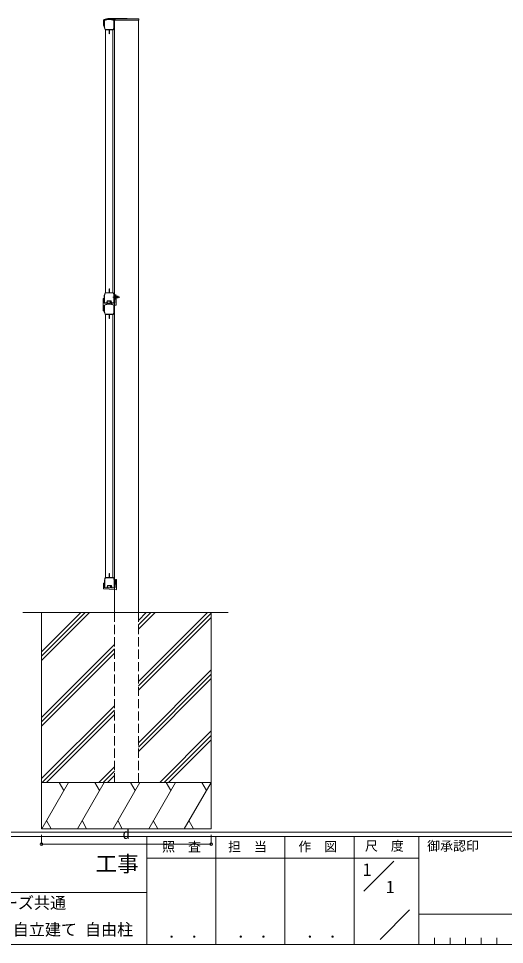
# Model space of a CAD drawing. Units: millimetres, scale not verified. Extents: x -3969 to 3967, y -2821 to 2821.
# Drawn here: x 798 to 2372, y -2821 to 179 of the extents above; entities that cross this region are included whole.
import ezdxf
from ezdxf.enums import TextEntityAlignment as Align

# ---------------------------------------------------------------- set-up
doc = ezdxf.new("R2010")
doc.units = ezdxf.units.MM
doc.header["$LTSCALE"] = 10
doc.linetypes.add('CHAIN2', pattern=[12, 9, -1, 1, -1])
doc.linetypes.add('DASHED3', pattern=[4, 3, -1])
doc.layers.add('0-0_0', color=3, linetype='Continuous')
for name, color, linetype, lineweight in [('0-1_USER1', 4, 'Continuous', 9), ('0-3_YKK_11', 6, 'Continuous', 9), ('0-5_YKK_13', 7, 'Continuous', 9)]:
    doc.layers.add(name, color=color, linetype=linetype, lineweight=lineweight)
doc.styles.add('ＭＳ ゴシック', font='')
doc.styles.get('ＭＳ ゴシック').set_extended_font_data('MS Gothic')

msp = doc.modelspace()

# ---------------------------------------------------------------- linework, layer by layer
at = {"layer": '0-1_USER1'}
for p, q in [((1072.79, 172.79), (1073.19, 157.68)), ((1073.8, 172.52), (1074.28, 154.2)), ((1075.78, 154.24), (1074.28, 154.2)), ((1075.78, 154.24), (1075.28, 173.2)), ((1075.28, 172.56), (1075.28, 154.24)), ((1076.08, 172.36), (1076.08, 154.24)), ((1148.28, 179.24), (1090.98, 179.24)), ((1185.78, 178.24), (1091.28, 178.24)), ((1091.28, 176.74), (1108.78, 176.74)), ((1106.48, 154.24), (1106.48, 172.36)), ((1111.78, 173.74), (1107.28, 178.24)), ((1107.28, 154.24), (1107.28, 172.56)), ((1108.09, 176.74), (1108.09, -1745.76)), ((1111.78, 173.74), (1187.28, 173.74)), ((1186.09, -1745.76), (1186.09, 173.74)), ((1187.28, 173.74), (1187.28, 176.74)), ((1078.7, 142.74), (1090.48, 142.74)), ((1079.78, 142.74), (1079.78, -709.26)), ((1090.78, 142.44), (1090.78, 130.24)), ((1091.78, 130.24), (1091.78, 142.44)), ((1092.08, 142.74), (1103.87, 142.74)), ((1102.78, 142.74), (1102.78, -709.26)), ((1078.7, -709.26), (1090.48, -709.26)), ((1103.68, -710.06), (1078.89, -710.06)), ((1090.78, -708.96), (1090.78, -696.76)), ((1091.78, -696.76), (1091.78, -708.96)), ((1092.08, -709.26), (1103.87, -709.26)), ((1071.78, -728.56), (1071.78, -767.96)), ((1073.16, -728.26), (1072.08, -728.26)), ((1074.7, -729.68), (1073.37, -728.35)), ((1074.78, -742.26), (1074.78, -729.89)), ((1075.28, -742.26), (1075.28, -720.76)), ((1075.28, -749.94), (1075.28, -768.26)), ((1094.08, -743.26), (1075.78, -743.26)), ((1076.08, -720.76), (1076.08, -741.96)), ((1084.28, -743.26), (1076.28, -743.26)), ((1076.58, -742.46), (1083.28, -742.46)), ((1083.78, -741.96), (1083.78, -739.67)), ((1083.8, -739.57), (1085.09, -736.12)), ((1084.58, -739.82), (1084.58, -741.32)), ((1085.81, -736.46), (1084.6, -739.71)), ((1085.03, -741.58), (1085.51, -741.3)), ((1086.01, -741.76), (1085.05, -742.91)), ((1085.66, -741.26), (1085.78, -741.26)), ((1086.02, -735.46), (1096.54, -735.46)), ((1096.48, -736.26), (1086.09, -736.26)), ((1094.38, -737.06), (1094.38, -742.96)), ((1095.26, -736.76), (1094.68, -736.76)), ((1096.3, -737.68), (1095.47, -736.85)), ((1096.38, -742.96), (1096.38, -737.89)), ((1097.52, -742.91), (1096.55, -741.76)), ((1107.28, -743.26), (1096.68, -743.26)), ((1097.97, -739.71), (1096.76, -736.46)), ((1096.78, -741.26), (1096.9, -741.26)), ((1097.05, -741.3), (1097.53, -741.58)), ((1097.48, -736.12), (1098.77, -739.57)), ((1097.98, -741.32), (1097.98, -739.82)), ((1106.28, -743.26), (1098.29, -743.26)), ((1098.78, -739.67), (1098.78, -741.96)), ((1099.28, -742.46), (1105.98, -742.46)), ((1106.48, -741.96), (1106.48, -720.76)), ((1107.28, -720.76), (1107.28, -742.26)), ((1107.28, -768.26), (1107.28, -749.94)), ((1072.08, -768.26), (1074.48, -768.26)), ((1074.78, -767.96), (1074.78, -750.17)), ((1076.08, -750.14), (1076.08, -768.26)), ((1078.7, -779.76), (1090.48, -779.76)), ((1079.78, -779.76), (1079.78, -1631.76)), ((1090.78, -780.06), (1090.78, -792.26)), ((1091.78, -792.26), (1091.78, -780.06)), ((1092.08, -779.76), (1103.87, -779.76)), ((1102.78, -779.76), (1102.78, -1631.76)), ((1106.48, -768.26), (1106.48, -750.14)), ((1091.59, -1631.46), (1091.59, -1619.26)), ((1092.59, -1619.26), (1092.59, -1631.46)), ((1076.09, -1664.76), (1076.09, -1643.26)), ((1076.89, -1643.26), (1076.89, -1664.46)), ((1079.51, -1631.76), (1091.29, -1631.76)), ((1104.48, -1632.56), (1079.7, -1632.56)), ((1092.89, -1631.76), (1104.67, -1631.76)), ((1107.29, -1664.46), (1107.29, -1643.26)), ((1108.09, -1643.26), (1108.09, -1664.76)), ((1072.59, -1651.06), (1072.59, -1667.83)), ((1073.97, -1650.76), (1072.89, -1650.76)), ((1073.52, -1668.83), (1108.09, -1671.3)), ((1075.5, -1652.18), (1074.18, -1650.85)), ((1075.59, -1664.76), (1075.59, -1652.39)), ((1094.89, -1665.76), (1076.59, -1665.76)), ((1085.09, -1665.76), (1077.09, -1665.76)), ((1077.39, -1664.96), (1084.09, -1664.96)), ((1084.59, -1664.46), (1084.59, -1662.17)), ((1084.61, -1662.07), (1085.89, -1658.62)), ((1085.39, -1662.32), (1085.39, -1663.82)), ((1086.62, -1658.96), (1085.41, -1662.21)), ((1085.84, -1664.08), (1086.32, -1663.8)), ((1086.82, -1664.26), (1085.86, -1665.41)), ((1086.47, -1663.76), (1086.59, -1663.76)), ((1086.83, -1657.96), (1097.35, -1657.96)), ((1097.28, -1658.76), (1086.9, -1658.76)), ((1095.19, -1659.56), (1095.19, -1665.46)), ((1096.07, -1659.26), (1095.49, -1659.26)), ((1097.1, -1660.18), (1096.28, -1659.35)), ((1097.19, -1665.46), (1097.19, -1660.39)), ((1098.33, -1665.41), (1097.36, -1664.26)), ((1108.09, -1665.76), (1097.49, -1665.76)), ((1098.77, -1662.21), (1097.56, -1658.96)), ((1097.59, -1663.76), (1097.71, -1663.76)), ((1097.86, -1663.8), (1098.34, -1664.08)), ((1098.29, -1658.62), (1099.57, -1662.07)), ((1098.79, -1663.82), (1098.79, -1662.32)), ((1107.09, -1665.76), (1099.09, -1665.76)), ((1099.59, -1662.17), (1099.59, -1664.46)), ((1100.09, -1664.96), (1106.79, -1664.96)), ((811.43, -1745.76), (1477.09, -1745.76)), ((872.09, -2295.76), (872.09, -1745.76)), ((872.09, -1901.39), (1027.72, -1745.76)), ((872.09, -1887.25), (1013.58, -1745.76)), ((872.09, -1873.11), (999.44, -1745.76)), ((1186.09, -1799.53), (1239.85, -1745.76)), ((1186.09, -1785.39), (1225.71, -1745.76)), ((1186.09, -1771.24), (1211.57, -1745.76)), ((1186.09, -1969.23), (1409.56, -1745.76)), ((1186.09, -1983.37), (1422.09, -1747.38)), ((1186.09, -1997.52), (1422.09, -1761.52)), ((1422.09, -2295.76), (1422.09, -1745.76)), ((872.09, -2085.24), (1108.09, -1849.24)), ((872.09, -2099.38), (1108.09, -1863.39)), ((872.09, -2113.52), (1108.09, -1877.53)), ((1186.09, -2167.22), (1422.09, -1931.22)), ((1186.09, -2181.36), (1422.09, -1945.36)), ((1186.09, -2195.51), (1422.09, -1959.51)), ((872.09, -2283.23), (1108.09, -2047.23)), ((873.7, -2295.76), (1108.09, -2061.37)), ((887.84, -2295.76), (1108.09, -2075.52)), ((1255.54, -2295.76), (1422.09, -2129.21)), ((1269.68, -2295.76), (1422.09, -2143.35)), ((1283.82, -2295.76), (1422.09, -2157.5)), ((1057.55, -2295.76), (1108.09, -2245.22)), ((1071.69, -2295.76), (1108.09, -2259.36)), ((1085.83, -2295.76), (1108.09, -2273.51)), ((872.09, -2295.76), (1422.09, -2295.76)), ((872.09, -2295.76), (1422.09, -2295.76)), ((872.09, -2445.76), (872.09, -2295.76)), ((872.85, -2445.76), (959.45, -2295.76)), ((944.45, -2321.74), (929.45, -2295.76)), ((988.32, -2445.76), (1074.92, -2295.76)), ((1059.92, -2321.74), (1044.92, -2295.76)), ((1103.79, -2445.76), (1190.39, -2295.76)), ((1175.39, -2321.75), (1160.39, -2295.76)), ((1219.26, -2445.76), (1305.86, -2295.76)), ((1290.86, -2321.75), (1275.86, -2295.76)), ((1334.73, -2445.76), (1421.33, -2295.76)), ((1406.33, -2321.75), (1391.33, -2295.76)), ((887.85, -2419.78), (902.85, -2445.76)), ((1003.32, -2419.78), (1018.32, -2445.76)), ((1118.79, -2419.78), (1133.79, -2445.76)), ((1234.26, -2419.78), (1249.26, -2445.76)), ((1349.73, -2419.78), (1364.73, -2445.76))]:
    msp.add_line(p, q, dxfattribs=at)
at = {"layer": '0-1_USER1', "linetype": 'DASHED3'}
for p, q in [((1110.28, -717.36), (1110.78, -717.36)), ((1110.78, -716.56), (1110.78, -730.54)), ((1110.78, -717.36), (1110.78, -729.16)), ((1113.48, -716.26), (1111.08, -716.26)), ((1113.78, -748.26), (1113.78, -716.56)), ((1107.28, -749.26), (1112.78, -749.26)), ((1109.78, -731.79), (1109.78, -740.76)), ((1110.7, -730.75), (1109.87, -731.58)), ((1110.78, -721.42), (1120.47, -721.42)), ((1110.78, -725.11), (1120.47, -725.11)), ((1110.78, -725.76), (1119.08, -725.76)), ((1120.78, -721.56), (1119.08, -720.76)), ((1120.78, -724.96), (1119.08, -725.76)), ((1120.78, -721.56), (1120.78, -724.96)), ((1111.59, -1639.06), (1111.59, -1653.04)), ((1114.29, -1638.76), (1111.89, -1638.76)), ((1114.59, -1670.69), (1114.59, -1639.06)), ((1108.09, -1671.3), (1113.52, -1671.69)), ((1110.59, -1654.29), (1110.59, -1663.26)), ((1111.5, -1653.25), (1110.68, -1654.08)), ((1108.09, -2295.76), (1108.09, -1745.76)), ((1186.09, -2295.76), (1186.09, -1745.76))]:
    msp.add_line(p, q, dxfattribs=at)
at = {"layer": '0-1_USER1', "linetype": 'CHAIN2'}
msp.add_line((1102.78, -723.26), (1125.78, -723.26), dxfattribs=at)
at = {"layer": '0-1_USER1'}
for points in [[(1078.89, 143.54), (1091.28, 143.54), (1103.68, 143.54)], [(1078.89, -778.96), (1091.28, -778.96), (1103.68, -778.96)], [(872.09, -2445.76), (1422.09, -2445.76), (1422.09, -2295.76)]]:
    msp.add_lwpolyline(points, dxfattribs=at)
at = {"layer": '0-1_USER1', "linetype": 'DASHED3'}
for points in [[(1110.28, -717.36), (1110.28, -729.16), (1110.78, -729.16)], [(1108.17, -720.76), (1110.95, -722.12), (1111.56, -723.26)], [(1108.17, -725.76), (1110.95, -724.41), (1111.56, -723.26)], [(1110.78, -720.76), (1119.08, -720.76), (1119.08, -725.76)]]:
    msp.add_lwpolyline(points, dxfattribs=at)
at = {"layer": '0-1_USER1'}
msp.add_lwpolyline([(1074.78, -767.26), (1076.28, -767.26), (1076.28, -752.26), (1074.78, -752.26)], close=True, dxfattribs=at)
for centre, radius, start, end in [((1075.99, 172.88), 3.2, 115.41653, 181.5), ((1074.19, 157.7), 1, 181.5, 271.5), ((1076.3, 172.59), 2.5, 115.41653, 181.5), ((1090.98, 139.04), 40.2, 90, 113.91653), ((1091.28, 138.74), 39.5, 90, 113.91653), ((1091.28, 138.74), 38, 90, 114.90106), ((1076.28, 172.56), 1, 113.91653, 179.99999), ((1100.28, 154.24), 25, 180, 205.94448), ((1091.28, 138.74), 38, 66.08347, 113.91653), ((1076.58, 172.36), 0.5, 113.61225, 180), ((1100.28, 154.24), 24.2, 180, 205.49166), ((1091.28, 138.74), 37.2, 66.38775, 113.61225), ((1082.28, 154.24), 24.2, 334.50834, 0), ((1082.28, 154.24), 25, 334.05552, 0), ((1105.98, 172.36), 0.5, 0, 66.38775), ((1106.28, 172.56), 1, 0, 66.08347), ((1148.28, 178.24), 1, 0, 90), ((1185.78, 176.74), 1.5, 0, 90), ((1078.7, 143.74), 1, 205.94448, 270), ((1078.89, 144.04), 0.5, 205.49166, 270), ((1090.48, 142.44), 0.3, 0, 90), ((1091.28, 130.24), 0.5, 180, 270), ((1091.28, 130.24), 0.5, 270.00006, 0.00006), ((1092.08, 142.44), 0.3, 90, 180), ((1103.68, 144.04), 0.5, 270.00002, 334.50836), ((1103.87, 143.74), 1, 270, 334.05552), ((1100.28, -720.76), 25, 154.05552, 180), ((1100.28, -720.76), 24.2, 154.50834, 180), ((1078.7, -710.26), 1, 90, 154.05552), ((1078.89, -710.56), 0.5, 90, 154.50834), ((1090.48, -708.96), 0.3, 270, 0), ((1091.28, -696.76), 0.5, 0, 180), ((1092.08, -708.96), 0.3, 180, 270), ((1103.68, -710.56), 0.5, 25.49166, 90), ((1103.87, -710.26), 1, 25.94448, 90), ((1082.28, -720.76), 24.2, 0, 25.49166), ((1082.28, -720.76), 25, 0, 25.94448), ((1072.08, -728.56), 0.3, 90, 180), ((1073.16, -728.56), 0.3, 45, 90), ((1074.48, -729.89), 0.3, 0, 45), ((1075.78, -742.26), 1, 180, 270), ((1075.78, -750.17), 1, 114.76635, 180), ((1076.28, -742.26), 1, 180, 270), ((1076.28, -749.94), 1, 113.91653, 179.99999), ((1091.28, -783.76), 38, 65.31481, 114.76635), ((1091.28, -783.76), 38, 66.08347, 113.91653), ((1076.58, -741.96), 0.5, 180, 270), ((1076.58, -750.14), 0.5, 113.61225, 180), ((1091.28, -783.76), 37.2, 66.38775, 113.61225), ((1083.28, -741.96), 0.5, 270, 0), ((1084.08, -739.67), 0.3, 159.62356, 180), ((1084.28, -742.26), 1, 270, 320), ((1084.88, -739.82), 0.3, 159.62356, 180), ((1084.88, -741.32), 0.3, 180, 300), ((1086.02, -736.46), 1, 90, 159.62356), ((1085.66, -741.56), 0.3, 90, 120), ((1085.78, -741.56), 0.3, 319.93815, 90), ((1086.09, -736.56), 0.3, 90, 159.62356), ((1094.08, -742.96), 0.3, 270, 0), ((1094.68, -737.06), 0.3, 90, 180), ((1095.26, -737.06), 0.3, 45, 90), ((1096.08, -737.89), 0.3, 0, 45), ((1096.68, -742.96), 0.3, 180, 270), ((1096.48, -736.56), 0.3, 20.37644, 90), ((1096.78, -741.56), 0.3, 90, 220.06185), ((1096.54, -736.46), 1, 20.37644, 90), ((1096.9, -741.56), 0.3, 60, 90), ((1098.29, -742.26), 1, 220, 270), ((1097.68, -741.32), 0.3, 240, 0), ((1097.68, -739.82), 0.3, 0, 20.37644), ((1098.48, -739.67), 0.3, 0, 20.37644), ((1099.28, -741.96), 0.5, 180, 270), ((1105.98, -741.96), 0.5, 270, 0), ((1105.98, -750.14), 0.5, 0, 66.38775), ((1106.28, -742.26), 1, 270, 0), ((1106.28, -749.94), 1, 0, 66.08347), ((1107.28, -748.96), 0.3, 245.31481, 270), ((1072.08, -767.96), 0.3, 180, 270), ((1074.48, -767.96), 0.3, 270, 0), ((1100.28, -768.26), 25, 180, 205.94448), ((1100.28, -768.26), 24.2, 180, 205.49166), ((1078.7, -778.76), 1, 205.94448, 270), ((1078.89, -778.46), 0.5, 205.49166, 270), ((1090.48, -780.06), 0.3, 0, 90), ((1092.08, -780.06), 0.3, 90, 180), ((1103.68, -778.46), 0.5, 270.00002, 334.50836), ((1103.87, -778.76), 1, 270, 334.05552), ((1082.28, -768.26), 24.2, 334.50834, 0), ((1082.28, -768.26), 25, 334.05552, 0), ((1091.28, -792.26), 0.5, 180, 270), ((1091.28, -792.26), 0.5, 270.00006, 0.00006), ((1092.09, -1619.26), 0.5, 0, 180), ((1101.09, -1643.26), 25, 154.05552, 180), ((1101.09, -1643.26), 24.2, 154.50834, 180), ((1079.51, -1632.76), 1, 90, 154.05552), ((1079.7, -1633.06), 0.5, 90, 154.50834), ((1091.29, -1631.46), 0.3, 270, 0), ((1092.89, -1631.46), 0.3, 180, 270), ((1104.48, -1633.06), 0.5, 25.49166, 90), ((1104.67, -1632.76), 1, 25.94448, 90), ((1083.09, -1643.26), 24.2, 0, 25.49166), ((1083.09, -1643.26), 25, 0, 25.94448), ((1072.89, -1651.06), 0.3, 90, 180), ((1073.59, -1667.83), 1, 180, 265.91438), ((1073.97, -1651.06), 0.3, 45, 90), ((1075.29, -1652.39), 0.3, 0, 45), ((1076.59, -1664.76), 1, 180, 270), ((1077.09, -1664.76), 1, 180, 270), ((1077.39, -1664.46), 0.5, 180, 270), ((1084.09, -1664.46), 0.5, 270, 0), ((1084.89, -1662.17), 0.3, 159.62356, 180), ((1085.09, -1664.76), 1, 270, 320), ((1085.69, -1662.32), 0.3, 159.62356, 180), ((1085.69, -1663.82), 0.3, 180, 300), ((1086.83, -1658.96), 1, 90, 159.62356), ((1086.47, -1664.06), 0.3, 90, 120), ((1086.59, -1664.06), 0.3, 319.93815, 90), ((1086.9, -1659.06), 0.3, 90, 159.62356), ((1094.89, -1665.46), 0.3, 270, 0), ((1095.49, -1659.56), 0.3, 90, 180), ((1096.07, -1659.56), 0.3, 45, 90), ((1096.89, -1660.39), 0.3, 0, 45), ((1097.49, -1665.46), 0.3, 180, 270), ((1097.28, -1659.06), 0.3, 20.37644, 90), ((1097.59, -1664.06), 0.3, 90, 220.06185), ((1097.35, -1658.96), 1, 20.37644, 90), ((1097.71, -1664.06), 0.3, 60, 90), ((1099.09, -1664.76), 1, 220, 270), ((1098.49, -1663.82), 0.3, 240, 0), ((1098.49, -1662.32), 0.3, 0, 20.37644), ((1099.29, -1662.17), 0.3, 0, 20.37644), ((1100.09, -1664.46), 0.5, 180, 270), ((1106.79, -1664.46), 0.5, 270, 0), ((1107.09, -1664.76), 1, 270, 0)]:
    msp.add_arc(centre, radius, start, end, dxfattribs=at)
at = {"layer": '0-1_USER1', "linetype": 'DASHED3'}
for centre, radius, start, end in [((1116.02, -723.26), 8.23, 134.2189, 225.7811), ((1111.08, -716.56), 0.3, 90, 180), ((1113.48, -716.56), 0.3, 0, 90), ((1107.28, -740.76), 2.5, 270, 0), ((1110.08, -731.79), 0.3, 135, 180), ((1110.48, -730.54), 0.3, 315, 0), ((1112.78, -748.26), 1, 270, 0), ((1111.89, -1639.06), 0.3, 90, 180), ((1114.29, -1639.06), 0.3, 0, 90), ((1108.09, -1663.26), 2.5, 270, 0), ((1110.89, -1654.29), 0.3, 135, 180), ((1111.29, -1653.04), 0.3, 315, 0), ((1113.59, -1670.69), 1, 265.91438, 0)]:
    msp.add_arc(centre, radius, start, end, dxfattribs=at)
at = {"layer": '0-3_YKK_11'}
for p, q in [((872.09, -2465.76), (872.09, -2496.76)), ((1422.09, -2465.76), (1422.09, -2496.76)), ((872.09, -2495.76), (1422.09, -2495.76))]:
    msp.add_line(p, q, dxfattribs=at)
for centre in [(872.09, -2495.76), (1422.09, -2495.76)]:
    msp.add_circle(centre, 4.25, dxfattribs=at)
at = {"layer": '0-5_YKK_13'}
for p, q in [((3760.92, -2457), (-3939.08, -2457)), ((3382.92, -2471), (-3939.08, -2471)), ((1212.92, -2471), (1212.92, -2821)), ((1436.92, -2471), (1436.92, -2821)), ((1660.92, -2471), (1660.92, -2821)), ((1884.92, -2471), (1884.92, -2821)), ((2094.92, -2471), (2094.92, -2821)), ((1894.76, -2540.99), (1212.92, -2540.99)), ((1894.76, -2540.99), (2094.92, -2540.99)), ((1916.62, -2648.36), (2013.55, -2551.43)), ((-75.08, -2652.99), (1212.92, -2652.99)), ((1969.64, -2804.45), (2064.88, -2709.21)), ((2094.92, -2723), (3102.91, -2723)), ((2145.32, -2800), (2145.32, -2821)), ((2195.72, -2800), (2195.72, -2821)), ((2246.12, -2800), (2246.12, -2821)), ((2296.52, -2800), (2296.52, -2821)), ((2346.92, -2800), (2346.92, -2821)), ((-3939.08, -2821), (3382.92, -2821))]:
    msp.add_line(p, q, dxfattribs=at)

# ---------------------------------------------------------------- texts
at = {"layer": '0-0_0', "style": 'ＭＳ ゴシック'}
for s, height, p in [('1', 41.06, (1912.92, -2610.99)), ('1', 41.06, (1988.25, -2666.99)), ('シンプレオシリーズ共通', 38.12, (379.71, -2716.55)), ('2段支柱コーナー納まり図 自立建て 自由柱', 38.12, (155.07, -2803.22))]:
    msp.add_text(s, height=height, dxfattribs=at).set_placement(p, align=Align.BOTTOM_LEFT)
at = {"layer": '0-3_YKK_11', "style": 'ＭＳ ゴシック'}
msp.add_text('d', height=32.99, dxfattribs=at).set_placement((1135.09, -2488.76), align=Align.BOTTOM_LEFT)
at = {"layer": '0-5_YKK_13', "style": 'ＭＳ ゴシック'}
for s, height, p in [('照  査', 30.79, (1262.81, -2528.8)), ('担  当', 30.79, (1476.46, -2528.8)), ('作  図', 30.79, (1704.12, -2528.62)), ('尺  度', 30.79, (1920.04, -2526.37)), ('御承認印', 30.79, (2121.59, -2526.33)), ('工事', 51.32, (1047.23, -2600.56)), (' ． ．', 35.92, (1257.47, -2810.46)), (' ． ．', 35.92, (1481.47, -2810.46)), (' ． ．', 35.92, (1705.47, -2810.46))]:
    msp.add_text(s, height=height, dxfattribs=at).set_placement(p, align=Align.BOTTOM_LEFT)

doc.saveas('drawing.dxf')
